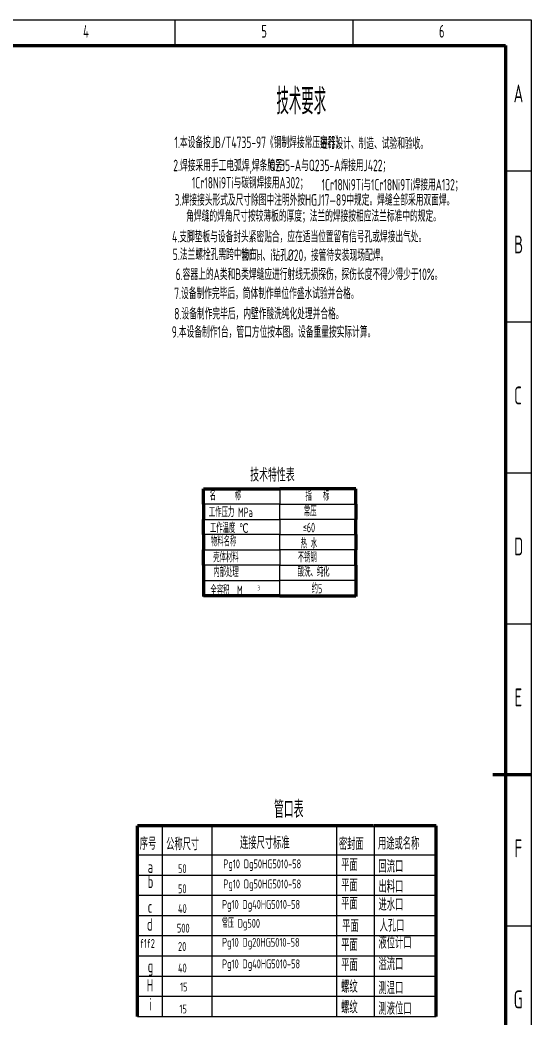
# Model space of a CAD drawing. Header units: millimetres. Extents: x -3150 to 3150, y -4455 to 4455.
# Drawn here: x 135 to 3150, y -1435 to 4455 of the extents above; entities that cross this region are included whole.
import ezdxf

# ---------------------------------------------------------------- set-up
doc = ezdxf.new("R2010")
doc.units = ezdxf.units.MM
doc.layers.add('CAXA0', color=7, linetype='Continuous', lineweight=70)
doc.styles.add('UserTxtStyle1', font='isocp.shx', dxfattribs={"width": 0.667, "bigfont": 'gbcbig.shx'})

# ---------------------------------------------------------------- blocks, each defined once
blk = doc.blocks.new('CAXBLOCK1', base_point=(3000, -4305))
at = {"layer": 'CAXA0', "color": 0, "linetype": 'Continuous', "lineweight": 25}
for p, q in [((-3150, 4455), (3150, 4455)), ((1050, 4305), (1050, 4455)), ((2100, 4305), (2100, 4455)), ((3150, 4455), (3150, -4455)), ((3000, 3564), (3150, 3564)), ((3000, 2673), (3150, 2673)), ((3000, 1782), (3150, 1782)), ((3000, 891), (3150, 891)), ((3000, 0), (3150, 0)), ((3000, -891), (3150, -891))]:
    blk.add_line(p, q, dxfattribs=at)
at = {"layer": 'CAXA0', "color": 0, "linetype": 'Continuous', "lineweight": 70}
for p, q in [((-2775, 4305), (3000, 4305)), ((3000, 4305), (3000, -4305)), ((3150, 0), (2925, 0))]:
    blk.add_line(p, q, dxfattribs=at)
at = {"layer": 'CAXA0', "color": 0, "linetype": 'Continuous', "lineweight": 25, "attachment_point": 1, "style": 'UserTxtStyle1'}
for s, insert, char_height in [('4', (507.1, 4425.8), 75), ('5', (1558.9, 4425.8), 75), ('6', (2607.1, 4425.8), 75), ('A', (3047.5, 4073.7), 105), ('B', (3050, 3182.7), 105), ('C', (3050, 2291.7), 105), ('D', (3050, 1400.7), 105), ('E', (3052.5, 509.7), 105), ('F', (3052.5, -381.3), 105), ('G', (3047.5, -1272.3), 105)]:
    blk.add_mtext(s, dxfattribs=dict(at, insert=insert, char_height=char_height))
blk = doc.blocks.new('CAXBLOCK238')
at = {"attachment_point": 1, "style": 'UserTxtStyle1'}
for s, insert, char_height in [('全容积  M', (1258.3, 1117), 56.25), ('3', (1535.6, 1117), 28.1)]:
    blk.add_mtext(s, dxfattribs=dict(at, insert=insert, char_height=char_height))

msp = doc.modelspace()

# ---------------------------------------------------------------- linework, layer by layer
at = {"layer": 'CAXA0', "linetype": 'Continuous', "lineweight": 25}
for p, q in [((1216.918, 1687.642), (1666.918, 1687.642)), ((1216.918, 1687.642), (1666.918, 1687.642)), ((1216.918, 1687.642), (1666.918, 1687.642)), ((1666.918, 1687.642), (1666.918, 1597.642)), ((2116.918, 1687.642), (1666.918, 1687.642)), ((1666.918, 1687.642), (1666.918, 1597.642)), ((2116.918, 1687.642), (1666.918, 1687.642)), ((2116.918, 1687.642), (1666.918, 1687.642)), ((1666.918, 1597.642), (1216.918, 1597.642)), ((1666.918, 1597.642), (1216.918, 1597.642)), ((1666.918, 1597.642), (1216.918, 1597.642)), ((1666.918, 1597.642), (1216.918, 1597.642)), ((1666.918, 1507.642), (1666.918, 1597.642)), ((1666.918, 1597.642), (2116.918, 1597.642)), ((1666.918, 1597.642), (2116.918, 1597.642)), ((1666.918, 1597.642), (2116.918, 1597.642)), ((1666.918, 1507.642), (1666.918, 1597.642)), ((1666.918, 1597.642), (2116.918, 1597.642)), ((1216.918, 1507.642), (1666.918, 1507.642)), ((1216.918, 1507.642), (1666.918, 1507.642)), ((1216.918, 1507.642), (1666.918, 1507.642)), ((1216.918, 1507.642), (1666.918, 1507.642)), ((1666.918, 1507.642), (1666.918, 1417.642)), ((2116.918, 1507.642), (1666.918, 1507.642)), ((2116.918, 1507.642), (1666.918, 1507.642)), ((1666.918, 1507.642), (1666.918, 1417.642)), ((2116.918, 1507.642), (1666.918, 1507.642)), ((2116.918, 1507.642), (1666.918, 1507.642)), ((1666.918, 1417.642), (1216.918, 1417.642)), ((1666.918, 1417.642), (1216.918, 1417.642)), ((1666.918, 1417.642), (1216.918, 1417.642)), ((1666.918, 1417.642), (1216.918, 1417.642)), ((1666.918, 1417.642), (2116.918, 1417.642)), ((1666.918, 1327.642), (1666.918, 1417.642)), ((1666.918, 1417.642), (2116.918, 1417.642)), ((1666.918, 1417.642), (2116.918, 1417.642)), ((1666.918, 1417.642), (2116.918, 1417.642)), ((1666.918, 1327.642), (1666.918, 1417.642)), ((1216.918, 1327.642), (1666.918, 1327.642)), ((1216.918, 1327.642), (1666.918, 1327.642)), ((1216.918, 1327.642), (1666.918, 1327.642)), ((1216.918, 1327.642), (1666.918, 1327.642)), ((2116.918, 1327.642), (1666.918, 1327.642)), ((2116.918, 1327.642), (1666.918, 1327.642)), ((1666.918, 1327.642), (1666.918, 1237.642)), ((2116.918, 1327.642), (1666.918, 1327.642)), ((2116.918, 1327.642), (1666.918, 1327.642)), ((1666.918, 1327.642), (1666.918, 1237.642)), ((1666.918, 1237.642), (1216.918, 1237.642)), ((1666.918, 1237.642), (1216.918, 1237.642)), ((1666.918, 1237.642), (1216.918, 1237.642)), ((1666.918, 1237.642), (1216.918, 1237.642)), ((1666.918, 1237.642), (2116.918, 1237.642)), ((1666.918, 1237.642), (2116.918, 1237.642)), ((1666.918, 1237.642), (2116.918, 1237.642)), ((1666.918, 1147.642), (1666.918, 1237.642)), ((1666.918, 1237.642), (2116.918, 1237.642)), ((1666.918, 1057.642), (1666.918, 1237.642)), ((1216.918, 1147.642), (1666.918, 1147.642)), ((2116.918, 1147.642), (1666.918, 1147.642)), ((974.91, -439.683), (974.91, -299.627)), ((1268.141, -1425.217), (1268.141, -299.627)), ((2001.214, -296.089), (2001.214, -1425.217)), ((2001.668, -299.627), (2001.668, -475.127)), ((2225.035, -299.627), (2225.035, -1425.217)), ((974.91, -1425.217), (974.91, -439.683)), ((828.66, -471.589), (2590.66, -471.589)), ((901.785, -471.589), (974.679, -471.589)), ((825.492, -590.792), (2590.66, -590.792)), ((901.785, -590.792), (2590.66, -590.792)), ((828.66, -709.996), (2590.66, -709.996)), ((828.66, -829.199), (2590.66, -829.199)), ((828.66, -948.403), (2590.66, -948.403)), ((828.66, -1067.606), (2590.66, -1067.606)), ((828.66, -1186.81), (2590.66, -1186.81)), ((828.66, -1306.013), (2590.66, -1306.013)), ((828.66, -1425.217), (2590.66, -1425.217))]:
    msp.add_line(p, q, dxfattribs=at)
at = {"layer": 'CAXA0', "linetype": 'Continuous', "lineweight": 70}
for p, q in [((1216.918, 1687.642), (1666.918, 1687.642)), ((1216.918, 1597.642), (1216.918, 1687.642)), ((1216.918, 1597.642), (1216.918, 1687.642)), ((2116.918, 1687.642), (1666.918, 1687.642)), ((2116.918, 1597.642), (2116.918, 1687.642)), ((2116.918, 1597.642), (2116.918, 1687.642)), ((1216.918, 1597.642), (1216.918, 1507.642)), ((1216.918, 1597.642), (1216.918, 1507.642)), ((2116.918, 1597.642), (2116.918, 1507.642)), ((2116.918, 1597.642), (2116.918, 1507.642)), ((1216.918, 1417.642), (1216.918, 1507.642)), ((1216.918, 1417.642), (1216.918, 1507.642)), ((2116.918, 1417.642), (2116.918, 1507.642)), ((2116.918, 1417.642), (2116.918, 1507.642)), ((1216.918, 1417.642), (1216.918, 1327.642)), ((1216.918, 1417.642), (1216.918, 1327.642)), ((2116.918, 1417.642), (2116.918, 1327.642)), ((2116.918, 1417.642), (2116.918, 1327.642)), ((1216.918, 1237.642), (1216.918, 1327.642)), ((1216.918, 1237.642), (1216.918, 1327.642)), ((2116.918, 1237.642), (2116.918, 1327.642)), ((2116.918, 1237.642), (2116.918, 1327.642)), ((1216.918, 1237.642), (1216.918, 1147.642)), ((1216.918, 1237.642), (1216.918, 1053.03)), ((2116.918, 1237.642), (2116.918, 1147.642)), ((2116.918, 1237.642), (2116.918, 1053.03)), ((1666.918, 1057.642), (1216.918, 1057.642)), ((1666.918, 1057.642), (2116.918, 1057.642)), ((2001.214, -299.627), (828.66, -299.627)), ((828.66, -1425.217), (828.66, -299.627)), ((2221.043, -299.627), (2001.668, -299.627)), ((2590.66, -299.627), (2225.035, -299.627)), ((2590.66, -1425.217), (2590.66, -299.627))]:
    msp.add_line(p, q, dxfattribs=at)

# ---------------------------------------------------------------- block references
msp.add_blockref('CAXBLOCK1', (3000, -4305), dxfattribs=at)
at = {"layer": 'CAXA0', "linetype": 'Continuous', "lineweight": 25}
msp.add_blockref('CAXBLOCK238', (0, 0), dxfattribs=at)

# ---------------------------------------------------------------- texts
at = {"layer": 'CAXA0', "linetype": 'Continuous', "lineweight": 25, "attachment_point": 1, "style": 'UserTxtStyle1'}
for s, insert, char_height in [('技术要求', (1648.086, 4050.613), 152.4042), ('1.本设备按JB/T4735-97《钢制焊接常压容器》', (1045.998, 3766.796), 68.25), ('进行设计、制造、试验和验收。', (1905.097, 3760.74), 68.25), ('2.焊接采用手工电弧焊,焊条牌号:', (1039.231, 3630.547), 68.25), ('Q235-A与Q235-A焊接用J422；', (1606.398, 3630.95), 68.25), ('1Cr18Ni9Ti与碳钢焊接用A302；', (1149.036, 3528.047), 67.5), ('1Cr18Ni9Ti与1Cr18Ni9Ti焊接用A132；', (1914.526, 3516.405), 67.5), ('3.焊接接头形式及尺寸除图中注明外按HGJ17—89中规定。焊缝全部采用双面焊。', (1047.552, 3427.036), 68.25), ('角焊缝的焊角尺寸按较薄板的厚度；法兰的焊接按相应法兰标准中的规定。', (1115.806, 3332.288), 68.25), ('4.支脚垫板与设备封头紧密贴合，应在适当位置留有信号孔或焊接出气处。', (1032.042, 3210.501), 68.25), ('5.法兰螺栓孔需跨中均布。', (1036.04, 3106.143), 68.25), ('管口H、i钻孔{%%C}20，接管待安装现场配焊。', (1438.788, 3101.19), 68.25), ('6.容器上的A类和B类焊缝应进行射线无损探伤，探伤长度不得少得少于10%。', (1053.301, 2988.432), 68.25), ('7.设备制作完毕后，筒体制作单位作盛水试验并合格。', (1044.633, 2875.927), 68.25), ('8.设备制作完毕后，内壁作酸洗纯化处理并合格。', (1044.633, 2755.935), 68.25), ('9.本设备制作1台，管口方位按本图。设备重量按实际计算。', (1030.065, 2647.865), 68.25), ('技术特性表', (1492.98, 1809.799), 78.75), ('名     称', (1253.139, 1677.162), 56.25), ('指   标', (1818.641, 1674.039), 56.25), ('工作压力 MPa', (1248.777, 1577.521), 56.25), ('常压', (1809.117, 1583.134), 56.25), ('工作温度 ℃', (1255.073, 1484.898), 56.25), ('≤60', (1803.247, 1487.83), 56.25), ('物料名称 ', (1261.412, 1405.431), 56.25), ('热 水', (1790.845, 1392.684), 56.25), ('壳体材料', (1274.95, 1311.465), 56.25), ('不锈钢', (1773.471, 1311.382), 56.25), ('内部处理', (1274.95, 1224.422), 56.25), ('酸洗、纯化', (1773.471, 1226.215), 56.25), ('约5', (1855.47, 1127.387), 56.25), ('管口表', (1633.626, -151.923), 102.375), ('序号', (841.207, -368.606), 73.125), ('公称尺寸', (996.96, -371.392), 73.125), ('连接尺寸标准', (1432.633, -363.688), 73.125), ('密封面', (2016.243, -370.434), 73.125), ('用途或名称', (2246.981, -367.692), 73.125), ('a', (888.555, -505.112), 73.125), ('50', (1067.046, -527.333), 52.5), ('Pg10 Dg50HG5010-58', (1334.748, -498.787), 52.5), ('平面', (2029.552, -494.412), 73.125), ('回流口', (2249.821, -502.965), 73.125), ('b', (888.555, -594.302), 73.125), ('50', (1067.046, -645.848), 52.5), ('Pg10 Dg50HG5010-58', (1334.748, -617.302), 52.5), ('平面', (2029.552, -614.151), 73.125), ('出料口', (2249.821, -622.09), 73.125), ('c', (888.555, -740.669), 73.125), ('40', (1067.046, -762.889), 52.5), ('Pg10 Dg40HG5010-58', (1327.103, -738.255), 52.5), ('平面', (2029.552, -721.444), 73.125), ('进水口', (2249.821, -728.165), 73.125), ('d', (884.033, -845.432), 73.125), ('500', (1060.692, -878.265), 52.5), ('常压 Dg500', (1326.47, -849.616), 52.5), ('平面', (2035.275, -854.422), 73.125), ('人孔口', (2256.581, -851.853), 73.125), ('f1f2', (842.757, -968.708), 52.5), ('20', (1067.046, -986.553), 52.5), ('Pg10 Dg20HG5010-58', (1327.103, -961.919), 52.5), ('平面', (2029.552, -967.005), 73.125), ('液位计口', (2249.821, -952.438), 73.125), ('g', (888.555, -1091.394), 73.125), ('40', (1067.046, -1113.615), 52.5), ('Pg10 Dg40HG5010-58', (1327.103, -1088.98), 52.5), ('平面', (2029.845, -1084.467), 73.125), ('溢流口', (2249.821, -1079.499), 73.125), ('H', (882.456, -1205.193), 73.125), ('15', (1079.101, -1225.382), 52.5), ('螺纹', (2029.607, -1212.664), 73.125), ('测温口', (2249.875, -1220.604), 73.125), ('i', (896.552, -1316.847), 73.125), ('螺纹', (2029.607, -1334.479), 73.125), ('测液位口', (2249.875, -1341.809), 73.125), ('15', (1075.043, -1355.317), 52.5)]:
    msp.add_mtext(s, dxfattribs=dict(at, insert=insert, char_height=char_height))

doc.saveas('drawing.dxf')
